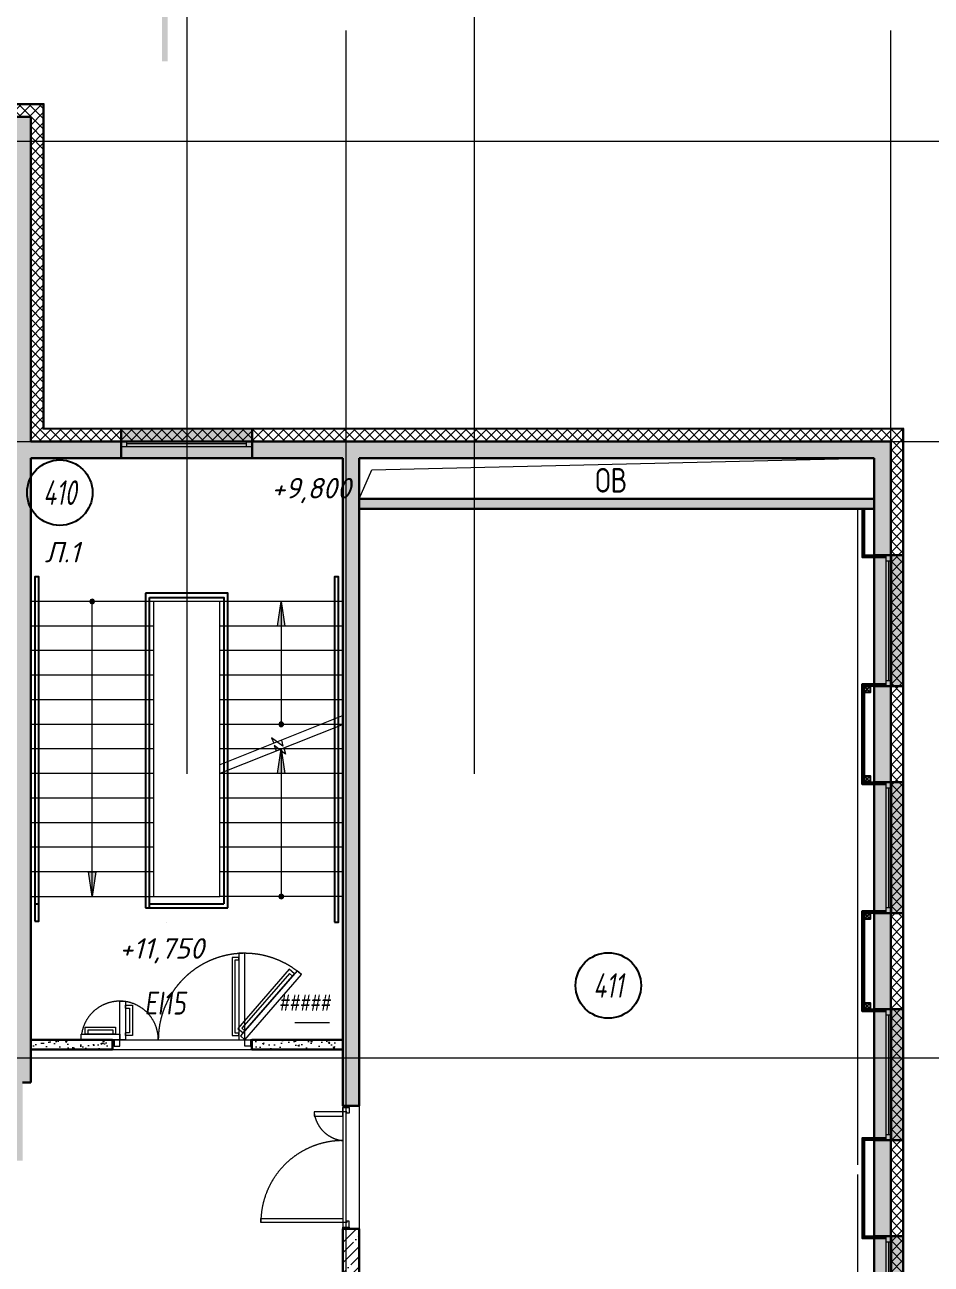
# Model space of a CAD drawing. Extents: x -96705 to 1864084, y -482104 to 235.
# Drawn here: x 978363 to 989430, y -138306 to -123180 of the extents above; entities that cross this region are included whole.
import ezdxf
from ezdxf import colors
from ezdxf.entities.mleader import LeaderData, LeaderLine
from ezdxf.enums import TextEntityAlignment as Align
from ezdxf.math import Vec2, Vec3

# ---------------------------------------------------------------- set-up
doc = ezdxf.new("R2010")
doc.units = 0
doc.header["$LTSCALE"] = 100
for name, pattern in [('ACAD_ISO03W100', [30, 12, -18]), ('ADSK_Штриховая_ш2 п1', [3, 2, -1]), ('CENTER', [2, 1.25, -0.25, 0.25, -0.25])]:
    doc.linetypes.add(name, pattern=pattern)
for name, color, linetype, lineweight in [('АР_ГКЛ', 250, 'Continuous', 5), ('АР_Двери', 5, 'Continuous', 18), ('АР_Лестницы', 250, 'Continuous', 15), ('АР_Лестницы ограждение', 94, 'Continuous', 25), ('АР_Маркер экспликации', 239, 'Continuous', 13), ('АР_Навесной фасад', 5, 'Continuous', 5), ('АР_Номер помещения', 1, 'Continuous', 25), ('АР_Окна БЛОК', 250, 'Continuous', 13), ('АР_Оси', 193, 'Continuous', 9), ('АР_Отметки', 250, 'Continuous', 15), ('АР_Перегородки газоблок', 165, 'Continuous', 30), ('АР_Перегородки газоблок_Штрих', 165, 'Continuous', 5), ('АР_Подоконники', 163, 'Continuous', 9), ('АР_Помещения_площадь', 19, 'Continuous', 9), ('АР_Разрезы', 175, 'Continuous', 9), ('АР_Сущ Несущая стена', 202, 'Continuous', 30), ('АР_тонкая линия', 250, 'Continuous', 0), ('АР_Утеплитель', 250, 'Continuous', 9), ('АР_Штриховка монолит', 250, 'Continuous', 9)]:
    doc.layers.add(name, color=color, linetype=linetype, lineweight=lineweight)
doc.layers.add('АР_Отверстия', color=251, linetype='Continuous')
doc.layers.add('Тонкая', color=7, linetype='Continuous')
doc.layers.add('АР_ПБ_Двери', color=7, linetype='Continuous', lineweight=15, true_color=0xdb0000)
doc.layers.get('Тонкая').off()
doc.styles.add('ICOCPEUR', font='isocpeur.ttf')
doc.styles.add('ISOCPEUR', font='isocpeui.ttf', dxfattribs={"height": 250})
doc.styles.get("Standard").update_dxf_attribs({"font": 'arial.ttf'})
doc.styles.add('Архитект', font='isocpeur.ttf', dxfattribs={"width": 0.8, "oblique": 8})
pattern_1 = [(45, (731759.35, -210952.4), (-88.38835, 88.38835), []), (45, (731847.74, -210952.4), (-88.38835, 88.38835), [156.25, -31.25, 0, -31.25])]
pattern_2 = [(50, (731759.35, -210952.4), (215.17805, -18.82564), [22.5, -247.5]), (355, (731759.35, -210952.4), (-41.6254, 225.65764), [18, -198]), (100.45144, (731777.28, -210953.96), (173.55265, 206.832), [19.12206, -210.34263]), (46.1842, (731759.35, -210892.4), (320.1724, -49.65578), [33.75, -371.25]), (96.63564, (731786.03, -210896.53), (280.3986, 292.23558), [28.6831, -315.51413]), (351.18416, (731759.35, -210892.4), (280.3986, 292.2356), [27, -297]), (21, (731789.35, -210907.4), (179.07212, -120.78567), [22.5, -247.5]), (326, (731789.35, -210907.4), (72.9946, 217.54501), [18, -198]), (71.451445, (731804.27, -210917.46), (252.06671, 96.75935), [19.12206, -210.34263]), (37.5, (731759.35, -210952.394), (3.647957, 99.868156), [0, -195.6, 0, -201, 0, -198.75]), (7.5, (731759.35, -210952.39), (78.92086, 118.323514), [0, -114.6, 0, -191.1, 0, -75.75]), (327.5, (731692.45, -210952.394), (160.14673, -6.766462), [0, -75, 0, -234, 0, -310.5]), (317.5, (731662.45, -210952.4), (174.95585, 30.031495), [0, -97.5, 0, -155.4, 0, -220.5])]

# ---------------------------------------------------------------- blocks, each defined once
blk = doc.blocks.new('Полуторная_на лестницу')
at = {"color": 8}
for points in [[(75, 80), (75, 1080), (125, 1080), (125, 80)], [(1375, 430), (1375, 80), (1425, 80), (1425, 430)]]:
    blk.add_lwpolyline(points, close=True, dxfattribs=at)
for points in [[(0, 0), (0, 80), (20, 80), (20, 0), (0, 0)], [(20, 80), (20, 0), (90, 0), (90, 30), (75, 30), (75, 80), (20, 80)], [(1480, 80), (1480, 0), (1410, 0), (1410, 30), (1425, 30), (1425, 80), (1480, 80)], [(1500, 0), (1500, 80), (1480, 80), (1480, 0), (1500, 0)]]:
    blk.add_lwpolyline(points, dxfattribs=at)
at = {"color": 8, "linetype": 'ACAD_ISO03W100', "ltscale": 3}
for centre, radius, start, end in [((75, 80), 1000, 0, 90), ((1465, 40), 392, 95.9075, 174.0925)]:
    blk.add_arc(centre, radius, start, end, dxfattribs=at)
blk = doc.blocks.new('*U241')
at = {"layer": 'АР_Номер помещения', "color": 8}
blk.add_circle((-20924, -2974), 400, dxfattribs=at)
at = {"layer": 'АР_Помещения_площадь', "color": 8}
blk.add_line((-18301, -10734), (-18723, -10734), dxfattribs=at)
at = {"color": 8, "style": 'ISOCPEUR', "width": 0.7, "flags": 1}
blk.add_attdef('КАТЕГОРИЯ', (-499, -2092), '', height=250, dxfattribs=at)
at = {"layer": 'АР_Номер помещения', "color": 8, "style": 'ISOCPEUR', "width": 0.7}
blk.add_attdef('НОМЕР_ПОМЕЩЕНИЯ', text='', height=300, dxfattribs=at).set_placement((-20924, -2974), align=Align.MIDDLE_CENTER)
at = {"layer": 'АР_Помещения_площадь', "color": 8, "lineweight": 30, "width": 0.7, "flags": 104}
blk.add_attdef('ИМЯ_ПОМЕЩЕНИЯ', text='', height=100, dxfattribs=at).set_placement((158, 1217), align=Align.MIDDLE_CENTER)
at = {"layer": 'АР_Помещения_площадь', "color": 8, "style": 'ISOCPEUR', "width": 0.7}
blk.add_attdef('ПЛОЩАДЬ_ПОМЕЩЕНИЯ', text='', height=200, dxfattribs=at).set_placement((-18296, -10487), align=Align.MIDDLE_RIGHT)
blk = doc.blocks.new('*U244')
at = {"layer": 'АР_Номер помещения', "color": 8}
blk.add_circle((-17352, 2483), 400, dxfattribs=at)
at = {"layer": 'АР_Помещения_площадь', "color": 8}
blk.add_line((-14059, -3989), (-14481, -3989), dxfattribs=at)
at = {"color": 8, "style": 'ISOCPEUR', "width": 0.7, "flags": 1}
blk.add_attdef('КАТЕГОРИЯ', (-499, -2092), '', height=250, dxfattribs=at)
at = {"layer": 'АР_Номер помещения', "color": 8, "style": 'ISOCPEUR', "width": 0.7}
blk.add_attdef('НОМЕР_ПОМЕЩЕНИЯ', text='', height=300, dxfattribs=at).set_placement((-17352, 2483), align=Align.MIDDLE_CENTER)
at = {"layer": 'АР_Помещения_площадь', "color": 8, "lineweight": 30, "width": 0.7, "flags": 104}
blk.add_attdef('ИМЯ_ПОМЕЩЕНИЯ', text='', height=100, dxfattribs=at).set_placement((158, 1217), align=Align.MIDDLE_CENTER)
at = {"layer": 'АР_Помещения_площадь', "color": 8, "style": 'ISOCPEUR', "width": 0.7}
blk.add_attdef('ПЛОЩАДЬ_ПОМЕЩЕНИЯ', text='', height=200, dxfattribs=at).set_placement((-14054, -3742), align=Align.MIDDLE_RIGHT)
blk = doc.blocks.new('_DotSmall')
at = {"color": 0, "linetype": 'ByBlock', "const_width": 0.5}
blk.add_lwpolyline([(-0.0625, 0, 1), (0.0625, 0, 1)], format="xyb", close=True, dxfattribs=at)
blk = doc.blocks.new('A$C60573c2e')
at = {"layer": 'АР_Разрезы', "ltscale": 100}
h = blk.add_hatch(color=8, dxfattribs=at)
h.dxf.hatch_style = 1
h.paths.add_polyline_path([(59699, -43275), (59769, -43275), (59769, -42275), (59699, -42275)])
h.paths.add_polyline_path([(59398, -42625), (59699, -42575), (59398, -42575)])
h.paths.add_polyline_path([(59398, -42575), (59699, -42575), (59398, -42525)])
blk = doc.blocks.new('дв.1700')
at = {"layer": 'АР_Двери', "color": 8}
for points in [[(-87, 0), (-87, -80), (-70, -80), (-70, 0), (-87, 0)], [(-70, -80), (-70, 0), (0, 0), (0, -30), (0, -30), (0, -80), (-70, -80)], [(1596, -80), (1596, 0), (1526, 0), (1526, -30), (1526, -30), (1526, -80), (1596, -80)], [(1613, 0), (1613, -80), (1596, -80), (1596, 0), (1613, 0)]]:
    blk.add_lwpolyline(points, dxfattribs=at)
for points in [[(0, -80), (-692, -876), (-639, -922), (53, -126)], [(1997, -150), (1526, -150), (1526, -80), (1997, -80)], [(1947, -235), (1576, -235), (1576, -150), (1947, -150)], [(1912, -200), (1611, -200), (1611, -150), (1912, -150)], [(20, -164), (-606, -884), (-542, -940), (84, -219)], [(-3, -190), (-583, -858), (-546, -890), (35, -223)]]:
    blk.add_lwpolyline(points, close=True, dxfattribs=at)
at = {"layer": 'АР_Двери', "color": 8, "linetype": 'ACAD_ISO03W100', "ltscale": 3}
for points in [[(0, -80), (0, -1135), (70, -1135), (70, -80)], [(1456, -551), (1456, -80), (1526, -80), (1526, -551)]]:
    blk.add_lwpolyline(points, close=True, dxfattribs=at)
for points in [[(70, -1050), (70, -1085), (155, -1085), (155, -130), (70, -130), (70, -165)], [(1456, -466), (1456, -501), (1371, -501), (1371, -130), (1456, -130), (1456, -165)], [(70, -1050), (120, -1050), (120, -165), (70, -165)], [(1456, -466), (1406, -466), (1406, -165), (1456, -165)]]:
    blk.add_lwpolyline(points, dxfattribs=at)
for centre, radius, start, end in [((0, -80), 1055, 229, 0), ((1526, -80), 471, 180, 351.4758)]:
    blk.add_arc(centre, radius, start, end, dxfattribs=at)
blk = doc.blocks.new('*U539')
h = blk.add_hatch(color=8)
h.dxf.hatch_style = 1
edge = h.paths.add_edge_path()
edge.add_arc((0, 0), 27.6, 359.64, 719.64)
h = blk.add_hatch(color=8)
h.dxf.hatch_style = 1
h.paths.add_polyline_path([(1500, -44), (1500, 44), (1800, 0)])
at = {"color": 8}
blk.add_line((1800, 0), (0, 0), dxfattribs=at)
blk.add_lwpolyline([(1500, 44), (1500, -44), (1800, 0), (1500, 44)], dxfattribs=at)
blk.add_circle((0, 0), 27.6, dxfattribs=at)
blk = doc.blocks.new('*U566')
h = blk.add_hatch(color=8)
h.dxf.hatch_style = 1
edge = h.paths.add_edge_path()
edge.add_arc((0, 0), 27.6, 359.64, 719.64)
h = blk.add_hatch(color=8)
h.dxf.hatch_style = 1
h.paths.add_polyline_path([(3300, -44), (3300, 44), (3600, 0)])
at = {"color": 8}
blk.add_line((3600, 0), (0, 0), dxfattribs=at)
blk.add_lwpolyline([(3300, 44), (3300, -44), (3600, 0), (3300, 44)], dxfattribs=at)
blk.add_circle((0, 0), 27.6, dxfattribs=at)
blk = doc.blocks.new('*U83')
h = blk.add_hatch(color=8)
h.dxf.hatch_style = 1
edge = h.paths.add_edge_path()
edge.add_arc((0, 0), 27.6, 359.64, 719.64)
h = blk.add_hatch(color=8)
h.dxf.hatch_style = 1
h.paths.add_polyline_path([(1200, -44), (1200, 44), (1500, 0)])
at = {"color": 8}
blk.add_line((1500, 0), (0, 0), dxfattribs=at)
blk.add_lwpolyline([(1200, 44), (1200, -44), (1500, 0), (1200, 44)], dxfattribs=at)
blk.add_circle((0, 0), 27.6, dxfattribs=at)
blk = doc.blocks.new('A$C26e509ed')
at = {"layer": 'АР_Лестницы', "color": 8, "ltscale": 100}
for p, q in [((2308, -1751), (0, -1751)), ((3810, -1751), (2308, -1751)), ((1502, -2051), (0, -2051)), ((3810, -2051), (2308, -2051)), ((1502, -2351), (0, -2351)), ((3810, -2351), (2308, -2351)), ((1502, -2651), (0, -2651)), ((3810, -2651), (2308, -2651)), ((1502, -2951), (0, -2951)), ((3810, -2951), (2308, -2951)), ((3813, -3144), (2308, -3744)), ((1502, -3251), (0, -3251)), ((3810, -3251), (2308, -3251)), ((3813, -3251), (2308, -3851)), ((1502, -3551), (0, -3551)), ((3810, -3551), (2308, -3551)), ((1502, -3851), (0, -3851)), ((3810, -3851), (2308, -3851)), ((1502, -4151), (0, -4151)), ((3810, -4151), (2308, -4151)), ((1502, -4451), (0, -4451)), ((3810, -4451), (2308, -4451)), ((1502, -4751), (0, -4751)), ((3810, -4751), (2308, -4751)), ((1502, -5051), (0, -5051)), ((3810, -5051), (2308, -5051)), ((0, -5351), (2308, -5351)), ((3810, -5351), (2308, -5351))]:
    blk.add_line(p, q, dxfattribs=at)
for points in [[(1502, -5351), (1503, -1751)], [(2308, -5351), (2308, -1751)]]:
    blk.add_lwpolyline(points, dxfattribs=at)
at = {"layer": 'АР_Лестницы ограждение', "color": 8, "ltscale": 100}
for p, q in [((2408, -5490), (2408, -4018)), ((1452, -5440), (2358, -5440)), ((1402, -5490), (2408, -5490))]:
    blk.add_line(p, q, dxfattribs=at)
for points in [[(50, -5652), (100, -5652), (100, -1451), (50, -1451)], [(3710, -5663), (3760, -5663), (3760, -1449), (3710, -1449)]]:
    blk.add_lwpolyline(points, close=True, dxfattribs=at)
for points in [[(2408, -4064), (2408, -3409), (2408, -1651), (1402, -1651)], [(1402, -1651), (1402, -5490)], [(1452, -1701), (2358, -1701), (2358, -3409), (2358, -4104)], [(1452, -5490), (1452, -1701)], [(2358, -4049), (2358, -5440)], [(1658, -5673), (1658, -5673)]]:
    blk.add_lwpolyline(points, dxfattribs=at)
at = {"layer": 'АР_Лестницы', "color": 8, "ltscale": 100, "xscale": -1}
for name, p, rotation in [('*U566', (751, -1751), 90), ('*U83', (3059, -3251), 270), ('*U539', (3059, -5351), 270)]:
    blk.add_blockref(name, p, dxfattribs=dict(at, rotation=rotation))
blk = doc.blocks.new('*U408')
h = blk.add_hatch(color=8)
h.dxf.hatch_style = 1
h.paths.add_polyline_path([(-1600, -140), (0, -140), (0, 220), (-1600, 220)])
at = {"color": 8, "lineweight": 30}
for p, q in [((-1600, -140), (-1600, 220)), ((0, -140), (0, 220))]:
    blk.add_line(p, q, dxfattribs=at)
at = {"color": 8}
for p, q in [((0, 220), (-1600, 220)), ((-1600, 70), (0, 70)), ((-1600, 0), (0, 0)), ((-1530, 0), (-1530, 70)), ((-1530, 35), (-70, 35)), ((-70, 0), (-70, 70)), ((-1600, -140), (0, -140)), ((-1600, -140), (-1600, -140)), ((-1600, -140), (-1600, -140)), ((0, -140), (0, -140)), ((0, -140), (0, -140))]:
    blk.add_line(p, q, dxfattribs=at)

msp = doc.modelspace()

# ---------------------------------------------------------------- hatches: boundary and pattern name
at = {"layer": 'АР_Перегородки газоблок_Штрих', "ltscale": 100}
h = msp.add_hatch(dxfattribs=at)
h.set_pattern_fill('AR-CONC', color=8, scale=30)
h.set_pattern_definition([(50, (731759.35, -211052.4), (215.17805, -18.82564), [22.5, -247.5]), (355, (731759.35, -211052.4), (-41.6254, 225.65764), [18, -198]), (100.451444, (731777.28, -211053.96), (173.55265, 206.832), [19.12206, -210.34263]), (46.1842, (731759.35, -210992.4), (320.1724, -49.65578), [33.75, -371.25]), (96.63564, (731786.03, -210996.53), (280.3986, 292.23558), [28.6831, -315.51413]), (351.18416, (731759.35, -210992.4), (280.3986, 292.2356), [27, -297]), (21, (731789.35, -211007.4), (179.07212, -120.78567), [22.5, -247.5]), (326, (731789.35, -211007.4), (72.9946, 217.54501), [18, -198]), (71.451445, (731804.27, -211017.46), (252.06671, 96.75935), [19.12206, -210.34263]), (37.5, (731759.35, -211052.394), (3.647957, 99.868156), [0, -195.6, 0, -201, 0, -198.75]), (7.5, (731759.35, -211052.39), (78.92086, 118.323514), [0, -114.6, 0, -191.1, 0, -75.75]), (327.5, (731692.45, -211052.394), (160.14673, -6.766462), [0, -75, 0, -234, 0, -310.5]), (317.5, (731662.45, -211052.4), (174.95585, 30.031495), [0, -97.5, 0, -155.4, 0, -220.5])])
h.paths.add_polyline_path([(982444.6, -128966.3), (988735, -128966.3), (988735, -129086.3), (982360, -129085.5), (982445.3, -129086.3)])
h = msp.add_hatch(dxfattribs=at)
h.set_pattern_fill('AR-CONC', color=8, scale=30)
h.set_pattern_definition(pattern_2)
h.paths.add_polyline_path([(979415, -135566.7), (978435, -135566.7), (978435, -135686.7), (979415, -135686.7)])
h = msp.add_hatch(dxfattribs=at)
h.set_pattern_fill('AR-CONC', color=8, scale=30)
h.set_pattern_definition(pattern_2)
h.paths.add_polyline_path([(982245, -135566.7), (981115, -135566.7), (981115, -135686.7), (982245, -135686.7)])
at = {"layer": 'АР_Утеплитель', "ltscale": 100}
h = msp.add_hatch(dxfattribs=at)
h.set_pattern_fill('ANSI37', color=8, scale=700)
h.set_pattern_definition([(45, (-18326.67, -106593.18), (-61.871843, 61.871843), []), (135, (-18326.67, -106593.18), (-61.871843, -61.871843), [])])
h.paths.add_polyline_path([(995285, -146136.7), (988935, -146136.7), (988935, -128266.7), (978435, -128266.7), (978435, -124301.7), (943635, -124301.7), (943635, -128266.7), (938659.8, -128266.7), (938659.8, -128116.7), (943485, -128116.7), (943485, -124151.7), (978585, -124151.7), (978585, -128116.7), (989085, -128116.7), (989085, -145986.7), (995435, -145986.7), (995434.9, -155996.7), (982035, -155996.7), (982035, -149646.7), (974155, -149646.7), (974155, -144456.7), (965919.7, -144456.7), (965919.7, -144706.7), (965769.7, -144706.7), (965769.7, -144306.7), (974305, -144306.7), (974305, -149496.7), (982185, -149496.7), (982185, -155846.7), (995284.9, -155846.7)])
at = {"layer": 'АР_Штриховка монолит', "ltscale": 100}
h = msp.add_hatch(dxfattribs=at)
h.set_pattern_fill('ANSI35', color=8, scale=500)
h.set_pattern_definition(pattern_1)
h.paths.add_polyline_path([(978435, -124301.7), (978135, -124301.7), (978135, -124601.7), (978135, -135786.7), (967180, -135786.7), (967180, -136086.7), (974305, -136086.7), (974305, -137269.2), (974505, -137269.2), (974505, -136086.7), (978135, -136086.7), (978135, -137044.2), (978335, -137044.2), (978335, -136086.7), (978435, -136086.7), (978435, -128466.7), (978435, -128466.4), (978435, -128266.4), (978435, -128266.7)])
h = msp.add_hatch(dxfattribs=at)
h.set_pattern_fill('ANSI35', color=8, scale=500)
h.set_pattern_definition(pattern_1)
h.paths.add_polyline_path([(988935, -128266.7), (978434.9, -128266.7), (978435, -128466.7), (982245, -128466.7), (982245, -136372.1), (982445, -136372.1), (982445, -128466.7), (988735, -128466.7), (988935, -128466.7)])
h = msp.add_hatch(dxfattribs=at)
h.set_pattern_fill('ANSI35', color=8, scale=500)
h.set_pattern_definition(pattern_1)
h.paths.add_polyline_path([(995285, -146136.7), (988935, -146136.7), (988935, -128466.4), (988735, -128467.1), (988735, -146136.7), (988635, -146136.7), (988635, -147245), (988935, -147245), (988935, -146336.7), (995085, -146336.7), (995285, -146336.7)])
h = msp.add_hatch(dxfattribs=at)
h.set_pattern_fill('ANSI35', color=8, scale=700)
h.set_pattern_definition([(45, (708374.73, -210952.4), (-123.74369, 123.74369), []), (45, (708498.48, -210952.4), (-123.74369, 123.74369), [218.75, -43.75, 0, -43.75])])
h.paths.add_polyline_path([(982445, -137872.2), (982245, -137872.2), (982245, -141899.5), (982445, -141899.5)])

# ---------------------------------------------------------------- linework, layer by layer
at = {"color": 8}
for points in [[(988587.7, -129086.3), (988587.7, -129676.7), (988876.9, -129676.7)], [(988600.2, -129086.3), (988600.2, -129664.2), (988876.9, -129664.2)], [(988612.7, -129086.3), (988612.7, -129651.7), (988819.6, -129651.7)], [(988585, -132446.7), (988585, -131226.7)], [(988875, -131226.7), (988585, -131226.7), (988585, -132446.7), (988875, -132446.7)], [(988597.5, -132434.2), (988597.5, -131239.2)], [(988875, -131239.2), (988597.5, -131239.2), (988597.5, -132434.2), (988875, -132434.2)], [(988610, -132421.7), (988610, -131251.7)], [(988875, -131251.7), (988610, -131251.7), (988610, -132421.7), (988875, -132421.7)], [(988585, -135216.7), (988585, -133996.7)], [(988875, -133996.7), (988585, -133996.7), (988585, -135216.7), (988875, -135216.7)], [(988597.5, -135204.2), (988597.5, -134009.2)], [(988875, -134009.2), (988597.5, -134009.2), (988597.5, -135204.2), (988875, -135204.2)], [(988610, -135191.7), (988610, -134021.7)], [(988875, -134021.7), (988610, -134021.7), (988610, -135191.7), (988875, -135191.7)], [(988876.9, -136766.7), (988587.7, -136766.7), (988587.7, -137986.7), (988876.9, -137986.7)], [(988876.9, -136779.2), (988600.2, -136779.2), (988600.2, -137974.2), (988876.9, -137974.2)], [(988857.2, -136791.7), (988612.7, -136791.7), (988612.7, -137961.7), (988819.6, -137961.7)]]:
    msp.add_lwpolyline(points, dxfattribs=at)
at = {"color": 8, "ltscale": 100}
for points in [[(988610, -131326.7), (988610, -131251.7), (988685, -131251.7), (988685, -131326.7), (988610, -131326.7)], [(988610, -131326.7), (988685, -131251.7)], [(988610, -131251.7), (988685, -131326.7)], [(988610, -132421.7), (988610, -132346.7), (988685, -132346.7), (988685, -132421.7), (988610, -132421.7)], [(988610, -132421.7), (988685, -132346.7)], [(988610, -132346.7), (988685, -132421.7)], [(988610, -134096.7), (988610, -134021.7), (988685, -134021.7), (988685, -134096.7), (988610, -134096.7)], [(988610, -134096.7), (988685, -134021.7)], [(988610, -134021.7), (988685, -134096.7)], [(988610, -135191.7), (988610, -135116.7), (988685, -135116.7), (988685, -135191.7), (988610, -135191.7)], [(988610, -135191.7), (988685, -135116.7)], [(988610, -135116.7), (988685, -135191.7)]]:
    msp.add_lwpolyline(points, dxfattribs=at)
at = {"color": 8, "lineweight": 13, "ltscale": 500}
for points in [[(981495.1, -131910.5), (981515.2, -131984.2), (981376.9, -131882), (981402.9, -131947.3)], [(981524.7, -132005.6), (981544.7, -132079.3), (981406.4, -131977.1), (981432.5, -132042.4)]]:
    msp.add_lwpolyline(points, dxfattribs=at)
at = {"layer": 'АР_ГКЛ', "color": 8, "ltscale": 100}
for points in [[(988875, -131226.7), (988585, -131226.7)], [(988875, -131239.2), (988597.5, -131239.2)], [(988875, -131251.7), (988610, -131251.7)], [(988875, -132446.7), (988585, -132446.7)], [(988875, -132434.2), (988597.5, -132434.2)], [(988875, -132421.7), (988610, -132421.7)], [(988875, -133996.7), (988585, -133996.7)], [(988875, -134009.2), (988597.5, -134009.2)], [(988875, -134021.7), (988610, -134021.7)], [(988875, -135216.7), (988585, -135216.7)], [(988875, -135204.2), (988597.5, -135204.2)], [(988875, -135191.7), (988610, -135191.7)]]:
    msp.add_lwpolyline(points, dxfattribs=at)
at = {"layer": 'АР_Лестницы ограждение', "color": 8, "ltscale": 100}
msp.add_lwpolyline([(978485.2, -133906.1), (978535.2, -133906.1), (978535.2, -129915.8), (978485.2, -129915.8)], close=True, dxfattribs=at)
at = {"layer": 'АР_Навесной фасад', "color": 8, "ltscale": 100}
for p, q in [((943475, -124141.7), (978595, -124141.7)), ((943485, -124151.7), (978585, -124151.7)), ((978585, -124151.7), (978585, -128116.7)), ((978595, -124141.7), (978595, -128106.7)), ((989085, -128116.7), (978585, -128116.7)), ((989095, -128106.7), (978595, -128106.7)), ((989085, -145986.7), (989085, -128116.7)), ((989095, -145976.7), (989095, -128106.7))]:
    msp.add_line(p, q, dxfattribs=at)
at = {"layer": 'АР_Оси', "color": 8, "linetype": 'CENTER', "ltscale": 1000}
for p, q in [((980339.9, -76589.2), (980339.9, -132321.6)), ((983849.9, -76589.2), (983849.9, -132321.6)), ((982285, -157558), (982285, -123250.5)), ((982285, -157558), (982285, -123250.5)), ((988935, -157558), (988935, -123250.5)), ((914206.2, -124601.7), (997384.6, -124601.7)), ((914206.2, -128266.7), (997803.4, -128266.7)), ((914206.2, -135786.7), (997803.4, -135786.7))]:
    msp.add_line(p, q, dxfattribs=at)
at = {"layer": 'АР_Перегородки газоблок', "color": 8, "ltscale": 100}
msp.add_line((979435, -135566.7), (979435, -135686.7), dxfattribs=at)
for points in [[(982445, -128966.3), (988735, -128966.3)], [(982445, -129086.3), (988735, -129086.3)], [(978435, -135566.7), (979435, -135566.7)], [(981135, -135566.7), (982245, -135566.7)], [(981135, -135686.7), (981135, -135566.7)], [(979435, -135686.7), (978435, -135686.7)], [(982245, -135686.7), (981135, -135686.7)]]:
    msp.add_lwpolyline(points, dxfattribs=at)
at = {"layer": 'АР_Подоконники', "color": 8, "ltscale": 100}
for p, q in [((988535, -137091.7), (988535, -129086.3)), ((988535, -143022.3), (988535, -137211.7))]:
    msp.add_line(p, q, dxfattribs=at)
at = {"layer": 'АР_Сущ Несущая стена', "color": 8, "ltscale": 100}
for p, q in [((943635, -124301.7), (978435, -124301.7)), ((978435, -124301.7), (978435, -128266.7)), ((988935, -128266.7), (978435, -128266.7)), ((988935, -146136.7), (988935, -128266.7)), ((978435, -128466.7), (978435, -136086.7)), ((982245, -128466.7), (978435, -128466.7)), ((982245, -128466.7), (982245, -136372.2)), ((988735, -128466.7), (982445, -128466.7)), ((982445, -128466.7), (982445, -136372.1)), ((988735, -146136.7), (988735, -128466.7)), ((988735, -133006.7), (988735, -131251.7)), ((988735, -135191.7), (988735, -134106.7)), ((978335, -136086.7), (978435, -136086.7)), ((982445, -136372.2), (982245, -136372.2)), ((988735, -137961.7), (988735, -136791.7)), ((982245, -137872.2), (982245, -140330.2)), ((982445, -137872.2), (982245, -137872.2)), ((982445, -137872.2), (982245, -137872.2)), ((982445, -137872.2), (982445, -144223.9))]:
    msp.add_line(p, q, dxfattribs=at)
at = {"layer": 'АР_тонкая линия', "color": 8, "linetype": 'ADSK_Штриховая_ш2 п1', "ltscale": 50}
for p, q in [((979435, -135566.7), (981135, -135566.7)), ((979435, -135686.7), (981135, -135686.7)), ((982245, -136372.2), (982245, -137872.2)), ((982445, -136372.1), (982445, -137872.2))]:
    msp.add_line(p, q, dxfattribs=at)
at = {"layer": 'АР_тонкая линия', "color": 8, "ltscale": 100}
msp.add_lwpolyline([(982445, -128966.3), (982598, -128609.5), (988642, -128466.7)], dxfattribs=at)

# ---------------------------------------------------------------- block references
at = {"color": 8, "lineweight": 13, "ltscale": 500}
msp.add_blockref('A$C26e509ed', (978435, -128466.7), dxfattribs=at)
at = {"layer": 'АР_Двери', "color": 8}
for name, p, rotation in [('дв.1700', (981048, -135646.7), 180), ('Полуторная_на лестницу', (982325, -137872.2), 90.00000000000001)]:
    msp.add_blockref(name, p, dxfattribs=dict(at, rotation=rotation))
at = {"layer": 'АР_Маркер экспликации', "color": 8}
ref = msp.add_blockref('*U244', (996141.8, -131372.4), dxfattribs=at)
ref.add_attrib('НОМЕР_ПОМЕЩЕНИЯ', '410', dxfattribs={"layer": 'АР_Номер помещения', "color": 8, "height": 300, "style": 'ISOCPEUR', "width": 0.7}).set_placement((978790.2, -128889.6), align=Align.MIDDLE_CENTER)
ref.add_attrib('ПЛОЩАДЬ_ПОМЕЩЕНИЯ', '#####', dxfattribs={"layer": 'АР_Помещения_площадь', "color": 8, "height": 200, "style": 'ISOCPEUR', "width": 0.7}).set_placement((982087.7, -135114.5), align=Align.MIDDLE_RIGHT)
ref = msp.add_blockref('*U241', (1006411.2, -131930.5), dxfattribs=at)
ref.add_attrib('НОМЕР_ПОМЕЩЕНИЯ', '411', dxfattribs={"layer": 'АР_Номер помещения', "color": 8, "height": 300, "style": 'ISOCPEUR', "width": 0.7}).set_placement((985486.7, -134904.4), align=Align.MIDDLE_CENTER)
ref.add_attrib('ПЛОЩАДЬ_ПОМЕЩЕНИЯ', '#####', dxfattribs={"layer": 'АР_Помещения_площадь', "color": 8, "height": 200, "style": 'ISOCPEUR', "width": 0.7}).set_placement((988115.5, -142417.9), align=Align.MIDDLE_RIGHT)
at = {"layer": 'АР_Окна БЛОК', "color": 8}
msp.add_blockref('*U408', (981140, -128326.7), dxfattribs=at)
at = {"layer": 'АР_Окна БЛОК', "color": 8, "rotation": 270}
for p in [(988875, -131251.7), (988875, -134021.7), (988875, -136791.7), (988875, -139561.7)]:
    msp.add_blockref('*U408', p, dxfattribs=at)
at = {"layer": 'Тонкая', "color": 8, "ltscale": 100}
msp.add_blockref('A$C60573c2e', (920339.9, -80351.7), dxfattribs=at)

# ---------------------------------------------------------------- texts
at = {"layer": 'АР_Отверстия', "color": 8, "ltscale": 100, "insert": (985521.5, -128738.8), "char_height": 300, "attachment_point": 5, "line_spacing_factor": 0.7, "style": 'ICOCPEUR'}
msp.add_mtext('\\A1;{\\W0.8;ОВ}', dxfattribs=at)
at = {"layer": 'АР_ПБ_Двери', "color": 8, "lineweight": 35, "style": 'Архитект', "oblique": 8, "width": 0.8}
msp.add_text('EI15', height=280, dxfattribs=at).set_placement((979822.2, -135259.3))

# ---------------------------------------------------------------- leaders
at = {"layer": 'АР_Отметки', "color": 8}
ml = msp.add_multileader_mtext('Standard', dxfattribs=at)
ml.set_content('+9,800', color=8, style='ISOCPEUR')
ml.set_leader_properties(color=8, linetype='Continuous', lineweight=-1)
ml.set_arrow_properties(name='DOTSMALL')
ml.build(insert=Vec2(0, 0))
ml.multileader.update_dxf_attribs({"has_text_frame": 1, "text_left_attachment_type": 4, "text_right_attachment_type": 4, "dogleg_length": 100, "arrow_head_size": 180})
ctx = ml.context
ctx.base_point, ctx.char_height, ctx.arrow_head_size, ctx.landing_gap_size, ctx.plane_origin = Vec3(981322.7, -129043.6), 250, 180, 50, Vec3(981073.3, -129704.4)
ctx.left_attachment, ctx.right_attachment = 4, 4
notes = []
notes.append((ctx, [(0, (0, 0, 0), (0, 0), (1, 0), 1, [])]))
ctx.mtext.insert, ctx.mtext.width, ctx.mtext.line_spacing_style, ctx.mtext.flow_direction = Vec3(981372.7, -128710.3), 852.697, 2, 5
ml = msp.add_multileader_mtext('Standard', dxfattribs=at)
ml.set_content('+15,850', color=8, style='ISOCPEUR')
ml.set_leader_properties(color=8, linetype='Continuous', lineweight=-1)
ml.set_arrow_properties(name='DOTSMALL')
ml.build(insert=Vec2(0, 0))
ml.multileader.update_dxf_attribs({"has_text_frame": 1, "text_left_attachment_type": 4, "text_right_attachment_type": 4, "dogleg_length": 100, "arrow_head_size": 180})
ctx = ml.context
ctx.base_point, ctx.char_height, ctx.arrow_head_size, ctx.landing_gap_size, ctx.plane_origin = Vec3(1077115, -135002.4), 250, 180, 50, Vec3(1075811.8, -136210)
ctx.left_attachment, ctx.right_attachment = 4, 4
notes.append((ctx, [(0, (0, 0, 0), (0, 0), (1, 0), 1, [])]))
ctx.mtext.insert, ctx.mtext.width, ctx.mtext.defined_height, ctx.mtext.line_spacing_style, ctx.mtext.flow_direction = Vec3(1077165, -134669), 696.035, 776.5, 2, 5
ml = msp.add_multileader_mtext('Standard', dxfattribs=at)
ml.set_content('+15,850', color=8, style='ISOCPEUR')
ml.set_leader_properties(color=8, linetype='Continuous', lineweight=-1)
ml.set_arrow_properties(name='DOTSMALL')
ml.build(insert=Vec2(0, 0))
ml.multileader.update_dxf_attribs({"has_text_frame": 1, "text_left_attachment_type": 4, "text_right_attachment_type": 4, "dogleg_length": 100, "arrow_head_size": 180})
ctx = ml.context
ctx.base_point, ctx.char_height, ctx.arrow_head_size, ctx.landing_gap_size, ctx.plane_origin = Vec3(1113079.3, -135415), 250, 180, 50, Vec3(1114004.3, -137758.6)
ctx.left_attachment, ctx.right_attachment = 4, 4
notes.append((ctx, [(0, (0, 0, 0), (0, 0), (1, 0), 1, [])]))
ctx.mtext.insert, ctx.mtext.width, ctx.mtext.line_spacing_style, ctx.mtext.flow_direction = Vec3(1113129.3, -135081.6), 852.697, 2, 5
ml = msp.add_multileader_mtext('Standard', dxfattribs=at)
ml.set_content('+9,800', color=8, style='ISOCPEUR')
ml.set_leader_properties(color=8, linetype='Continuous', lineweight=-1)
ml.set_arrow_properties(name='DOTSMALL')
ml.build(insert=Vec2(0, 0))
ml.multileader.update_dxf_attribs({"has_text_frame": 1, "text_left_attachment_type": 4, "text_right_attachment_type": 4, "dogleg_length": 100, "arrow_head_size": 180})
ctx = ml.context
ctx.base_point, ctx.char_height, ctx.arrow_head_size, ctx.landing_gap_size, ctx.plane_origin = Vec3(981322.7, -129043.6), 250, 180, 50, Vec3(981073.3, -129704.4)
ctx.left_attachment, ctx.right_attachment = 4, 4
notes.append((ctx, [(0, (0, 0, 0), (0, 0), (1, 0), 1, [])]))
ctx.mtext.insert, ctx.mtext.width, ctx.mtext.line_spacing_style, ctx.mtext.flow_direction = Vec3(981372.7, -128710.3), 852.697, 2, 5
ml = msp.add_multileader_mtext('Standard', dxfattribs=at)
ml.set_content('+11,750', color=8, style='ISOCPEUR')
ml.set_leader_properties(color=8, linetype='Continuous', lineweight=-1)
ml.set_arrow_properties(name='DOTSMALL')
ml.build(insert=Vec2(0, 0))
ml.multileader.update_dxf_attribs({"has_text_frame": 1, "text_left_attachment_type": 4, "text_right_attachment_type": 4, "dogleg_length": 100, "arrow_head_size": 180})
ctx = ml.context
ctx.base_point, ctx.char_height, ctx.arrow_head_size, ctx.landing_gap_size, ctx.plane_origin = Vec3(979465.3, -134660.6), 250, 180, 50, Vec3(979944.4, -137279.7)
ctx.left_attachment, ctx.right_attachment = 4, 4
notes.append((ctx, [(0, (0, 0, 0), (0, 0), (1, 0), 1, [])]))
ctx.mtext.insert, ctx.mtext.width, ctx.mtext.line_spacing_style, ctx.mtext.flow_direction = Vec3(979515.3, -134327.2), 852.697, 2, 5
ml = msp.add_multileader_mtext('Standard', dxfattribs=at)
ml.set_content('+13,700', color=8, style='ISOCPEUR')
ml.set_leader_properties(color=8, linetype='Continuous', lineweight=-1)
ml.set_arrow_properties(name='DOTSMALL')
ml.build(insert=Vec2(0, 0))
ml.multileader.update_dxf_attribs({"has_text_frame": 1, "text_left_attachment_type": 4, "text_right_attachment_type": 4, "dogleg_length": 100, "arrow_head_size": 180})
ctx = ml.context
ctx.base_point, ctx.char_height, ctx.arrow_head_size, ctx.landing_gap_size, ctx.plane_origin = Vec3(1077151.5, -129085.1), 250, 180, 50, Vec3(1074341.5, -129936.7)
ctx.left_attachment, ctx.right_attachment = 4, 4
notes.append((ctx, [(0, (0, 0, 0), (0, 0), (1, 0), 1, [])]))
ctx.mtext.insert, ctx.mtext.width, ctx.mtext.line_spacing_style, ctx.mtext.flow_direction = Vec3(1077201.5, -128751.8), 852.697, 2, 5
ml = msp.add_multileader_mtext('Standard', dxfattribs=at)
ml.set_content('+13,700', color=8, style='ISOCPEUR')
ml.set_leader_properties(color=8, linetype='Continuous', lineweight=-1)
ml.set_arrow_properties(name='DOTSMALL')
ml.build(insert=Vec2(0, 0))
ml.multileader.update_dxf_attribs({"has_text_frame": 1, "text_left_attachment_type": 4, "text_right_attachment_type": 4, "dogleg_length": 100, "arrow_head_size": 180})
ctx = ml.context
ctx.base_point, ctx.char_height, ctx.arrow_head_size, ctx.landing_gap_size, ctx.plane_origin = Vec3(1115774.2, -129058.6), 250, 180, 50, Vec3(1115524.9, -129719.4)
ctx.left_attachment, ctx.right_attachment = 4, 4
notes.append((ctx, [(0, (0, 0, 0), (0, 0), (1, 0), 1, [])]))
ctx.mtext.insert, ctx.mtext.width, ctx.mtext.line_spacing_style, ctx.mtext.flow_direction = Vec3(1115824.2, -128725.2), 852.697, 2, 5
ml = msp.add_multileader_mtext('Standard', dxfattribs=at)
ml.set_content('+11,900', color=8, style='ISOCPEUR')
ml.set_leader_properties(color=8, linetype='Continuous', lineweight=-1)
ml.set_arrow_properties(name='DOTSMALL')
ml.build(insert=Vec2(0, 0))
ml.multileader.update_dxf_attribs({"has_text_frame": 1, "text_left_attachment_type": 4, "text_right_attachment_type": 4, "dogleg_length": 100, "arrow_head_size": 180})
ctx = ml.context
ctx.base_point, ctx.char_height, ctx.arrow_head_size, ctx.landing_gap_size, ctx.plane_origin = Vec3(986391, -153939.8), 250, 180, 50, Vec3(1011626.9, -166087.3)
ctx.left_attachment, ctx.right_attachment = 4, 4
notes.append((ctx, [(0, (0, 0, 0), (0, 0), (1, 0), 1, [])]))
ctx.mtext.insert, ctx.mtext.rotation, ctx.mtext.width, ctx.mtext.line_spacing_style, ctx.mtext.flow_direction = Vec3(986441, -153606.5), 6.2831853, 852.697, 2, 5
ml = msp.add_multileader_mtext('Standard', dxfattribs=at)
ml.set_content('+19,400', color=8, style='ISOCPEUR')
ml.set_leader_properties(color=8, linetype='Continuous', lineweight=-1)
ml.set_arrow_properties(name='DOTSMALL')
ml.build(insert=Vec2(0, 0))
ml.multileader.update_dxf_attribs({"has_text_frame": 1, "text_left_attachment_type": 4, "text_right_attachment_type": 4, "dogleg_length": 100, "arrow_head_size": 180})
ctx = ml.context
ctx.base_point, ctx.char_height, ctx.arrow_head_size, ctx.landing_gap_size, ctx.plane_origin = Vec3(1213032.1, -134373.2), 250, 180, 50, Vec3(1213035.1, -136560.6)
ctx.left_attachment, ctx.right_attachment = 4, 4
notes.append((ctx, [(0, (0, 0, 0), (0, 0), (1, 0), 1, [])]))
ctx.mtext.insert, ctx.mtext.width, ctx.mtext.defined_height, ctx.mtext.line_spacing_style, ctx.mtext.flow_direction = Vec3(1213082.1, -134039.9), 696.035, 776.5, 2, 5
ml = msp.add_multileader_mtext('Standard', dxfattribs=at)
ml.set_content('+19,400', color=8, style='ISOCPEUR')
ml.set_leader_properties(color=8, linetype='Continuous', lineweight=-1)
ml.set_arrow_properties(name='DOTSMALL')
ml.build(insert=Vec2(0, 0))
ml.multileader.update_dxf_attribs({"has_text_frame": 1, "text_left_attachment_type": 4, "text_right_attachment_type": 4, "dogleg_length": 100, "arrow_head_size": 180})
ctx = ml.context
ctx.base_point, ctx.char_height, ctx.arrow_head_size, ctx.landing_gap_size, ctx.plane_origin = Vec3(1253275.6, -134758.4), 250, 180, 50, Vec3(1253194.2, -136469.1)
ctx.left_attachment, ctx.right_attachment = 4, 4
notes.append((ctx, [(0, (0, 0, 0), (0, 0), (1, 0), 1, [])]))
ctx.mtext.insert, ctx.mtext.width, ctx.mtext.defined_height, ctx.mtext.line_spacing_style, ctx.mtext.flow_direction = Vec3(1253325.6, -134425.1), 696.035, 776.5, 2, 5
ml = msp.add_multileader_mtext('Standard', dxfattribs=at)
ml.set_content('Л.1', color=8, style='ISOCPEUR')
ml.set_leader_properties(color=8, linetype='Continuous', lineweight=-1)
ml.set_arrow_properties(name='DOTSMALL')
ml.build(insert=Vec2(0, 0))
ml.multileader.update_dxf_attribs({"has_text_frame": 1, "text_left_attachment_type": 4, "text_right_attachment_type": 4, "dogleg_length": 100, "arrow_head_size": 180})
ctx = ml.context
ctx.base_point, ctx.char_height, ctx.arrow_head_size, ctx.landing_gap_size, ctx.plane_origin = Vec3(978556.7, -129824, 0), 250, 180, 50, Vec3(1003946.9, -142065.5, 0)
ctx.left_attachment, ctx.right_attachment = 4, 4
notes.append((ctx, [(0, (0, 0, 0), (0, 0), (1, 0), 1, [])]))
ctx.mtext.insert, ctx.mtext.width, ctx.mtext.line_spacing_style, ctx.mtext.flow_direction = Vec3(978606.7, -129490.7, 0), 852.697, 2, 5
ml = msp.add_multileader_mtext('Standard', dxfattribs=at)
ml.set_content('Л.1', color=8, style='ISOCPEUR')
ml.set_leader_properties(color=8, linetype='Continuous', lineweight=-1)
ml.set_arrow_properties(name='DOTSMALL')
ml.build(insert=Vec2(0, 0))
ml.multileader.update_dxf_attribs({"has_text_frame": 1, "text_left_attachment_type": 4, "text_right_attachment_type": 4, "dogleg_length": 100, "arrow_head_size": 180})
ctx = ml.context
ctx.base_point, ctx.char_height, ctx.arrow_head_size, ctx.landing_gap_size, ctx.plane_origin = Vec3(1113206.5, -129925.9, 0), 250, 180, 50, Vec3(1100310.4, -142466.7, 0)
ctx.left_attachment, ctx.right_attachment = 4, 4
notes.append((ctx, [(0, (0, 0, 0), (0, 0), (1, 0), 1, [])]))
ctx.mtext.insert, ctx.mtext.width, ctx.mtext.line_spacing_style, ctx.mtext.flow_direction = Vec3(1113256.5, -129592.5, 0), 852.697, 2, 5
ml = msp.add_multileader_mtext('Standard', dxfattribs=at)
ml.set_content('Л.2', color=8, style='ISOCPEUR')
ml.set_leader_properties(color=8, linetype='Continuous', lineweight=-1)
ml.set_arrow_properties(name='DOTSMALL')
ml.build(insert=Vec2(0, 0))
ml.multileader.update_dxf_attribs({"has_text_frame": 1, "text_left_attachment_type": 4, "text_right_attachment_type": 4, "dogleg_length": 100, "arrow_head_size": 180})
ctx = ml.context
ctx.base_point, ctx.char_height, ctx.arrow_head_size, ctx.landing_gap_size, ctx.plane_origin = Vec3(1074461.7, -129773.7, 0), 250, 180, 50, Vec3(1138490.9, -142065.5, 0)
ctx.left_attachment, ctx.right_attachment = 4, 4
notes.append((ctx, [(0, (0, 0, 0), (0, 0), (1, 0), 1, [])]))
ctx.mtext.insert, ctx.mtext.width, ctx.mtext.line_spacing_style, ctx.mtext.flow_direction = Vec3(1074511.7, -129440.4, 0), 852.697, 2, 5
ml = msp.add_multileader_mtext('Standard', dxfattribs=at)
ml.set_content('+15,850', color=8, style='ISOCPEUR')
ml.set_leader_properties(color=8, linetype='Continuous', lineweight=-1)
ml.set_arrow_properties(name='DOTSMALL')
ml.build(insert=Vec2(0, 0))
ml.multileader.update_dxf_attribs({"has_text_frame": 1, "text_left_attachment_type": 4, "text_right_attachment_type": 4, "dogleg_length": 100, "arrow_head_size": 180})
ctx = ml.context
ctx.base_point, ctx.char_height, ctx.arrow_head_size, ctx.landing_gap_size, ctx.plane_origin = Vec3(1088590.4, -138170.4), 250, 180, 50, Vec3(1089515.4, -140514)
ctx.left_attachment, ctx.right_attachment = 4, 4
notes.append((ctx, [(0, (0, 0, 0), (0, 0), (1, 0), 1, [])]))
ctx.mtext.insert, ctx.mtext.width, ctx.mtext.line_spacing_style, ctx.mtext.flow_direction = Vec3(1088640.4, -137837.1), 852.697, 2, 5
for ctx, leaders in notes:
    for number, flags, end, landing, length, lines in leaders:
        leader = LeaderData()
        leader.index, (leader.has_last_leader_line, leader.has_dogleg_vector, leader.attachment_direction) = number, flags
        leader.last_leader_point, leader.dogleg_vector, leader.dogleg_length = Vec3(end), Vec3(landing), length
        for number, points, colour, breaks in lines:
            line = LeaderLine()
            line.index, line.vertices, line.color, line.breaks = number, Vec3.list(points), colors.encode_raw_color(colour), breaks
            leader.lines.append(line)
        ctx.leaders.append(leader)

doc.saveas('drawing.dxf')
